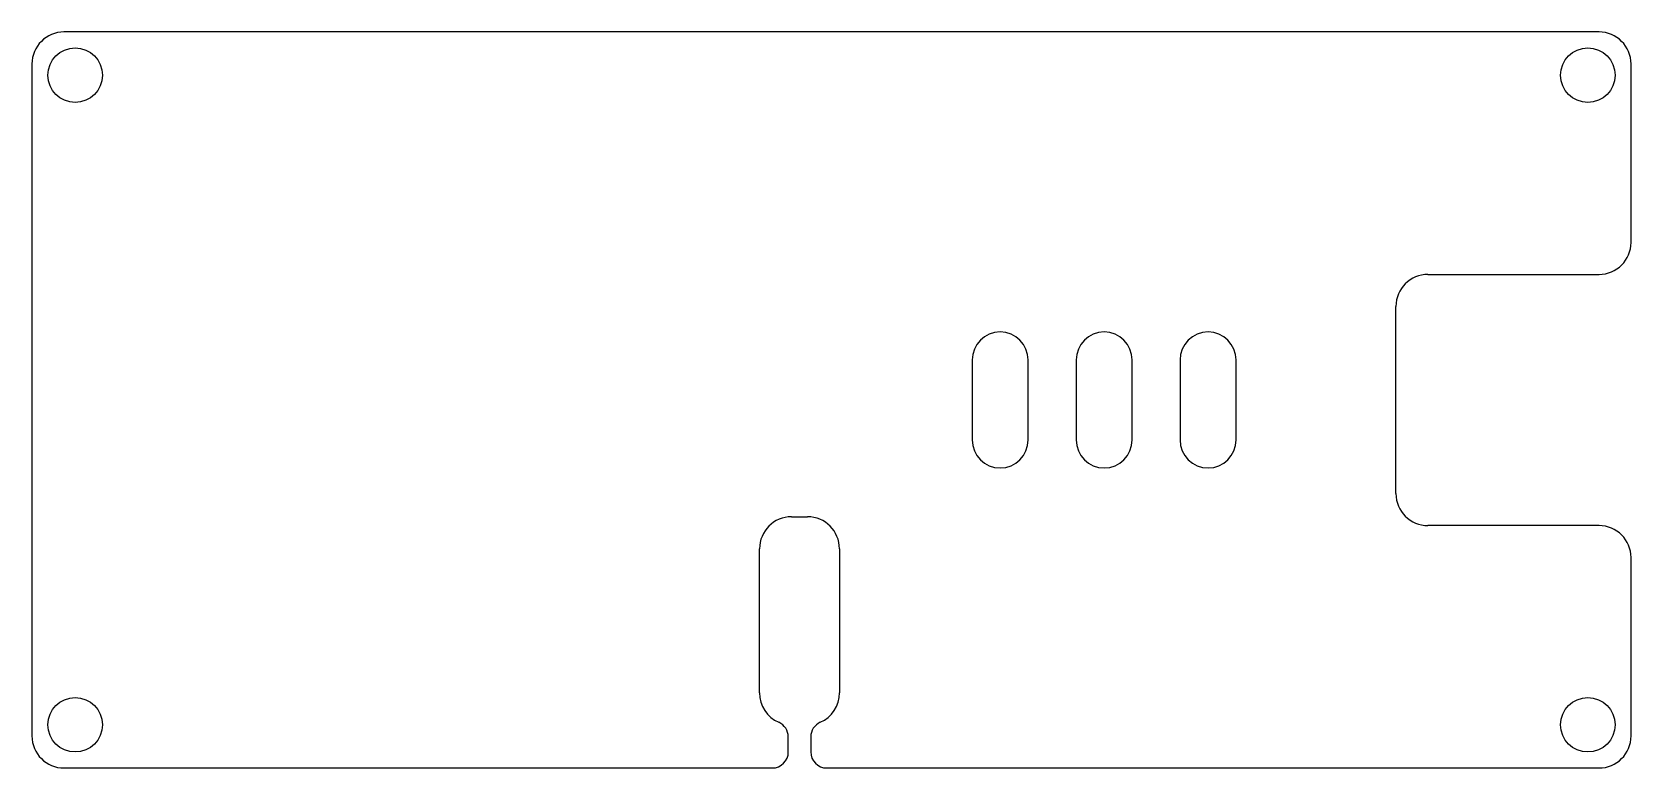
# Model space of a CAD drawing. Header units: millimetres. Extents: x -50 to 50, y -23 to 23.
import ezdxf

# ---------------------------------------------------------------- set-up
doc = ezdxf.new("R2010")
doc.units = ezdxf.units.MM
doc.layers.get('0').update_dxf_attribs({"linetype": 'CONTINUOUS'})

msp = doc.modelspace()

# ---------------------------------------------------------------- linework, layer by layer
for p, q in [((48, 23), (-48, 23)), ((-50, 21), (-50, -21)), ((50, 9.85), (50, 21)), ((37.3, 7.85), (48, 7.85)), ((35.3, -5.85), (35.3, 5.85)), ((-2.5, -7.3), (-1.5, -7.3)), ((48, -7.85), (37.3, -7.85)), ((-4.5, -18.31), (-4.5, -9.3)), ((0.5, -9.3), (0.5, -18.31)), ((50, -21), (50, -9.85)), ((-2.7, -22), (-2.7, -21.06)), ((-1.3, -21.06), (-1.3, -22)), ((-48, -23), (-3.7, -23)), ((-0.3, -23), (48, -23))]:
    msp.add_line(p, q)
for points in [[(12.3, 2.5, 1), (8.8, 2.5), (8.8, -2.5, 1), (12.3, -2.5)], [(18.8, 2.5, 1), (15.3, 2.5), (15.3, -2.5, 1), (18.8, -2.5)], [(25.3, 2.5, 1), (21.8, 2.5), (21.8, -2.5, 1), (25.3, -2.5)]]:
    msp.add_lwpolyline(points, format="xyb", close=True)
for centre in [(-47.3, 20.3), (47.3, 20.3), (-47.3, -20.3), (47.3, -20.3)]:
    msp.add_circle(centre, 1.7)
for centre, radius, start, end in [((-48, 21), 2, 90, 180), ((48, 21), 2, 0, 90), ((48, 9.85), 2, 270, 360), ((37.3, 5.85), 2, 90, 180), ((37.3, -5.85), 2, 180, 270), ((-2.5, -9.3), 2, 90, 180), ((-1.5, -9.3), 2, 0, 90), ((48, -9.85), 2, 0, 90), ((-2.5, -18.31), 2, 180, 246.4218), ((-1.5, -18.31), 2, -66.4218, 0), ((-48, -21), 2, 180, 270), ((-3.7, -21.06), 1, 0, 66.4218), ((-0.3, -21.06), 1, 113.5782, 180), ((48, -21), 2, 270, 360), ((-0.3, -22), 1, 180, 270), ((-3.7, -22), 1, -90, 0)]:
    msp.add_arc(centre, radius, start, end)

doc.saveas('drawing.dxf')
